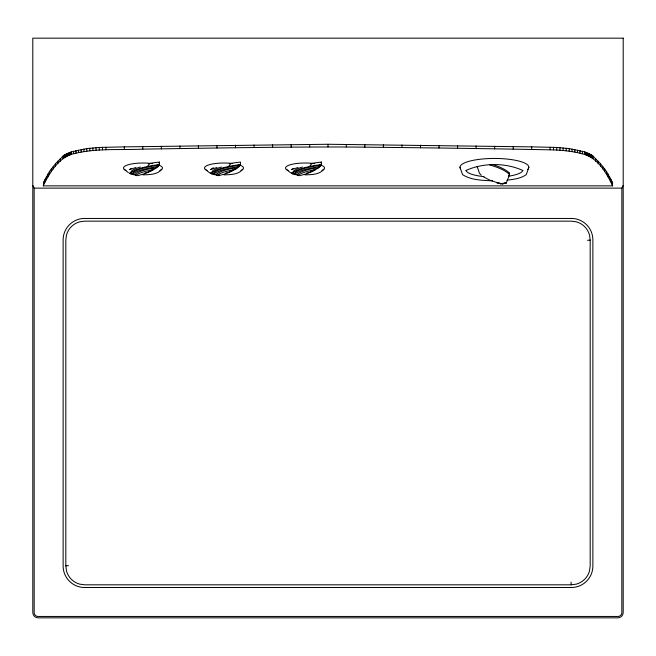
<?xml version="1.0" encoding="UTF-8"?>
<svg xmlns="http://www.w3.org/2000/svg" width="656" height="656" viewBox="0 0 656 656"><rect width="100%" height="100%" fill="white"/><g stroke="black" fill="none" stroke-linecap="round" stroke-linejoin="round"><path stroke-width="0.98" d="M32.8 185.443L34.145 188.124L34.178 612.991A4.026 4.026 0 0 0 37.646 616.451L618.354 616.451A4.026 4.026 0 0 0 621.822 612.991L621.855 188.124L623.2 185.443M134.472 174.578A4.395 1.123 0 0 1 129.986 173.373L130.019 172.823M215.504 174.578A4.395 1.123 0 0 1 211.019 173.373L211.052 172.823M296.528 174.578A4.395 1.123 0 0 1 292.043 173.373L292.076 172.823M528.834 167.255L526.268 174.635C520.659 178.58 513.574 179.408 506.924 180.179M509.409 174.881L506.325 182.95L501.389 183.623L496.444 182.565L501.594 183.885L506.514 182.835L502.225 183.893L505.448 183.254M43.837 181.95L43.345 185.861L612.655 185.861L612.163 181.95L606.513 171.495L600.502 163.738L592.557 155.685L584.668 151.897L569.178 148.609L556.772 147.452L531.729 146.87L328 144.263L124.271 146.87L99.228 147.452L86.822 148.609L71.332 151.897L63.443 155.685L55.498 163.738L49.487 171.495L43.837 181.95L43.345 185.861M237.07 167.961L237.464 166.854L237.357 167.788L234.159 169.51A61.672 15.785 0 0 1 232.027 170.429M131.274 171.921L130.79 172.397L131.938 170.601L133.332 169.789A55.317 14.161 0 0 1 140.351 167.001M212.306 171.921L211.814 172.397L212.962 170.601L214.356 169.789A55.317 14.161 0 0 1 221.384 167.001M293.33 171.921L292.847 172.397L293.995 170.601L295.389 169.789A55.317 14.161 0 0 1 302.408 167.001M43.837 184.549C50.487 171.29 59.999 155.759 75.973 153.201C97.859 148.117 120.565 150.175 142.803 149.133C210.625 148.149 278.456 146.829 346.286 147.001C415.371 147.616 484.448 148.51 553.525 149.896C564.012 150.355 574.582 151.413 584.668 154.488C598.543 159.006 606.759 173.471 612.655 185.861M158.965 162.885L159.424 162.098A40.77 10.439 0 0 0 150.913 163.205L148.33 163.68M159.424 162.098L159.424 164.689L157.407 167.034M229.362 163.68L231.945 163.205A40.77 10.439 0 0 1 240.457 162.098L240.457 164.689L238.44 167.034M321.022 162.885L321.481 162.098A40.77 10.439 0 0 0 312.969 163.205L310.386 163.68M321.481 162.098L321.481 164.689L319.464 167.034M129.986 173.373L131.585 172.102A55.317 14.161 0 0 1 143.238 167.477L150.913 165.796A40.77 10.439 0 0 1 159.424 164.689M292.043 173.373L293.642 172.102A55.317 14.161 0 0 1 305.294 167.477L312.969 165.796A40.77 10.439 0 0 1 321.481 164.689M147.477 166.46L149.929 163.385M228.509 166.46L230.961 163.385M309.534 166.46L311.985 163.385M161.794 169.289C157.26 174.824 149.461 174.562 142.975 174.89M242.827 169.289C238.292 174.824 230.486 174.562 223.999 174.89M323.851 169.289C319.316 174.824 311.518 174.562 305.032 174.89M152.282 168.674L153.16 168.067L153.16 169.609L151.052 170.929A57.31 14.67 0 0 1 137.309 175.685L135.636 175.357A50.955 13.038 0 0 1 146.37 171.093L153.16 169.609M132.815 172.93L133.217 172.266A53.562 13.71 0 0 1 144.5 167.788L158.547 164.935L158.547 166.239L153.414 169.674A59.917 15.334 0 0 1 148.01 172.061M234.192 169.609L232.085 170.929A57.31 14.67 0 0 1 218.341 175.685L216.669 175.357A50.955 13.038 0 0 1 227.402 171.093L234.192 169.609L234.192 168.067L227.402 169.551A50.955 13.038 0 0 0 216.669 173.815L216.8 174.25M214.192 173.168L213.774 172.749L214.241 172.266A53.562 13.71 0 0 1 225.525 167.788L239.579 164.935L239.579 166.239L234.446 169.674A59.917 15.334 0 0 1 229.042 172.061M315.216 169.609L313.109 170.929A57.31 14.67 0 0 1 299.366 175.685L297.701 175.357A50.955 13.038 0 0 1 308.435 171.093L315.216 169.609L315.216 168.067L308.435 169.551A50.955 13.038 0 0 0 297.701 173.815L297.57 174.184M294.872 172.93L295.274 172.266A53.562 13.71 0 0 1 306.557 167.788L320.604 164.935L320.604 166.239L315.47 169.674A59.917 15.334 0 0 1 310.067 172.061M131.143 168.485L129.38 169.666L135.94 167.477M293.199 168.485L291.436 169.666L297.996 167.477M213.397 167.731L210.412 169.666L216.964 167.477M465.949 170.494C483.218 162.59 505.604 162.59 522.873 170.494M156.333 167.788L154.783 168.666L154.283 168.207L154.783 168.666M318.39 167.788L316.84 168.666L316.34 168.207L316.84 168.666M211.019 173.102L212.61 172.102A55.317 14.161 0 0 1 224.262 167.477L231.945 165.796A40.77 10.439 0 0 1 240.457 164.689M158.547 166.239L144.5 169.092A53.562 13.71 0 0 0 133.217 173.569L132.742 174.061A3.542 0.91 0 0 0 135.603 174.947M153.16 168.067L146.37 169.551A50.955 13.038 0 0 0 135.636 173.815L135.513 174.184M239.579 166.239L225.525 169.092A53.562 13.71 0 0 0 214.241 173.569L213.774 174.061A3.542 0.91 0 0 0 216.636 174.947M320.604 166.239L306.557 169.092A53.562 13.71 0 0 0 295.274 173.569L294.798 174.061A3.542 0.91 0 0 0 297.66 174.947M571.22 584.816L576.255 584.152A18.762 18.762 0 0 0 589.523 570.884L590.179 565.849L590.179 240.104L589.523 235.069A18.762 18.762 0 0 0 576.255 221.81L571.22 221.146L84.78 221.146L79.745 221.81A18.762 18.762 0 0 0 66.477 235.069L65.821 240.104L65.821 565.849L66.477 570.884A18.762 18.762 0 0 0 79.745 584.152L84.78 584.816L571.22 584.816L571.04 582.126M587.497 240.285L590.179 240.104M65.821 565.849L68.503 565.677M612.22 183.27L612.655 183.27M34.145 188.124L621.855 188.124M492.517 180.826C482.406 180.302 471.336 180.302 462.554 174.635L459.995 167.255M314.773 163.68L310.075 163.18A19.483 4.986 0 0 0 289.575 164.968A19.483 4.986 0 0 0 288.156 170.494M232.814 163.582L229.042 163.18A19.483 4.986 0 0 0 208.542 164.968A19.483 4.986 0 0 0 207.124 170.494M152.717 163.68L148.018 163.18A19.483 4.986 0 0 0 127.518 164.968A19.483 4.986 0 0 0 126.1 170.494M296.643 174.316L290.501 172.741L286.213 169.289M215.611 174.316L209.469 172.741L205.18 169.289M134.587 174.316L129.986 173.102M498.822 183.278L500.692 183.811L490.081 180.285L483.579 176.94M320.12 164.91L321.907 165.509A19.483 4.986 0 0 1 321.907 170.494M158.063 164.91L159.851 165.509A19.483 4.986 0 0 1 159.851 170.494M128.445 172.741L124.156 169.289M481.233 175.168L479.47 173.258L477.133 166.509M492.271 164.426A83.812 21.451 0 0 1 509.253 172.979L509.392 173.168A6.904 1.763 0 0 1 509.409 173.586M489.794 165A83.812 21.451 0 0 1 509.253 174.275L509.392 174.463A6.904 1.763 0 0 1 508.736 175.472M612.163 181.95L612.163 184.549M610.998 179.326L610.998 181.925M609.67 176.71L609.67 179.309M608.178 174.102L608.178 176.694M606.513 171.495L606.513 174.094M604.676 168.904L604.676 171.495M602.675 166.312L602.675 168.912M600.502 163.738L600.502 166.329M598.165 161.171L598.165 163.762M595.664 158.613L595.664 161.204M593.008 156.079L593.008 158.67M592.557 155.685L592.557 158.276M592.065 155.308L592.065 157.899M591.532 154.939L591.532 157.53M590.941 154.57L590.941 157.161M590.31 154.209L590.31 156.8M589.629 153.857L589.629 156.448M588.899 153.504L588.899 156.103M588.129 153.168L588.129 155.759M587.317 152.832L587.317 155.423M586.456 152.504L586.456 155.103M585.562 152.192L585.562 154.783M584.668 151.897L584.668 154.488M582.405 151.224L582.405 153.816M580.027 150.609L580.027 153.201M577.501 150.035L577.501 152.635M574.845 149.511L574.845 152.11M572.065 149.035L572.065 151.634M569.178 148.609L569.178 151.208M566.185 148.24L566.185 150.831M563.11 147.92L563.11 150.511M559.97 147.657L559.97 150.249M556.772 147.452L556.772 150.044M553.525 147.305L553.525 149.896M550.097 147.206L550.097 149.798M531.729 146.87L531.729 149.461M513.197 146.542L513.197 149.133M509.245 172.979L509.245 174.275M494.665 146.239L494.665 148.83M476.133 145.944L476.133 148.543M457.593 145.673L457.593 148.272M439.044 145.419L439.044 148.01M420.504 145.181L420.504 147.78M401.948 144.96L401.948 147.559M383.399 144.763L383.399 147.354M364.843 144.574L364.843 147.174M346.286 144.41L346.286 147.001M328 144.263L328 146.854M318.496 166.854L318.496 167.715M309.714 144.41L309.714 147.001M291.157 144.574L291.157 147.174M272.601 144.763L272.601 147.354M254.052 144.96L254.052 147.559M235.496 145.181L235.496 147.78M216.956 145.419L216.956 148.01M198.407 145.673L198.407 148.272M179.867 145.944L179.867 148.543M161.335 146.239L161.335 148.83M142.803 146.542L142.803 149.133M124.271 146.87L124.271 149.461M105.903 147.206L105.903 149.798M102.475 147.305L102.475 149.896M99.228 147.452L99.228 150.044M96.03 147.657L96.03 150.249M92.89 147.92L92.89 150.511M89.815 148.24L89.815 150.831M86.822 148.609L86.822 151.208M83.935 149.035L83.935 151.634M81.155 149.511L81.155 152.11M78.499 150.035L78.499 152.635M75.973 150.609L75.973 153.201M73.595 151.224L73.595 153.816M71.332 151.897L71.332 154.488M70.438 152.192L70.438 154.783M69.544 152.504L69.544 155.103M68.683 152.832L68.683 155.423M67.871 153.168L67.871 155.759M67.101 153.504L67.101 156.103M66.371 153.857L66.371 156.448M65.69 154.209L65.69 156.8M65.059 154.57L65.059 157.161M64.468 154.939L64.468 157.53M63.935 155.308L63.935 157.899M63.443 155.685L63.443 158.276M62.992 156.079L62.992 158.67M60.336 158.613L60.336 161.204M57.835 161.171L57.835 163.762M55.498 163.738L55.498 166.329M53.325 166.312L53.325 168.912M51.324 168.904L51.324 171.495M49.487 171.495L49.487 174.094M47.822 174.102L47.822 176.694M46.33 176.71L46.33 179.309M45.002 179.326L45.002 181.925M315.183 169.51A61.672 15.785 0 0 1 313.06 170.429M309.279 172.339A59.917 15.334 0 0 1 306.754 173.151M240.875 165.509A19.483 4.986 0 0 1 240.875 170.494M219.293 174.808A3.542 0.91 0 0 1 218.678 174.89M228.247 172.339A59.917 15.334 0 0 1 225.73 173.151M153.127 169.51A61.672 15.785 0 0 1 151.003 170.429M147.223 172.339A59.917 15.334 0 0 1 144.697 173.151M522.799 170.486A28.487 7.29 0 0 1 508.654 176.169M484.005 176.644A28.487 7.29 0 0 1 466.031 170.486M460.52 168.789A34.424 8.807 0 0 1 495.911 158.457A34.424 8.807 0 0 1 527.662 169.535M623.2 38.171L32.8 38.171L32.8 612.466A5.371 5.371 0 0 0 38.171 617.829L617.829 617.829A5.371 5.371 0 0 0 623.2 612.466L623.2 38.171M571.392 218.456L84.608 218.456A21.468 21.468 0 0 0 63.132 239.932L63.132 566.03A21.468 21.468 0 0 0 84.608 587.497L571.392 587.497A21.468 21.468 0 0 0 592.868 566.03L592.868 239.932A21.468 21.468 0 0 0 571.392 218.456M236.185 168.797L235.315 168.207L236.185 168.797"/></g></svg>
